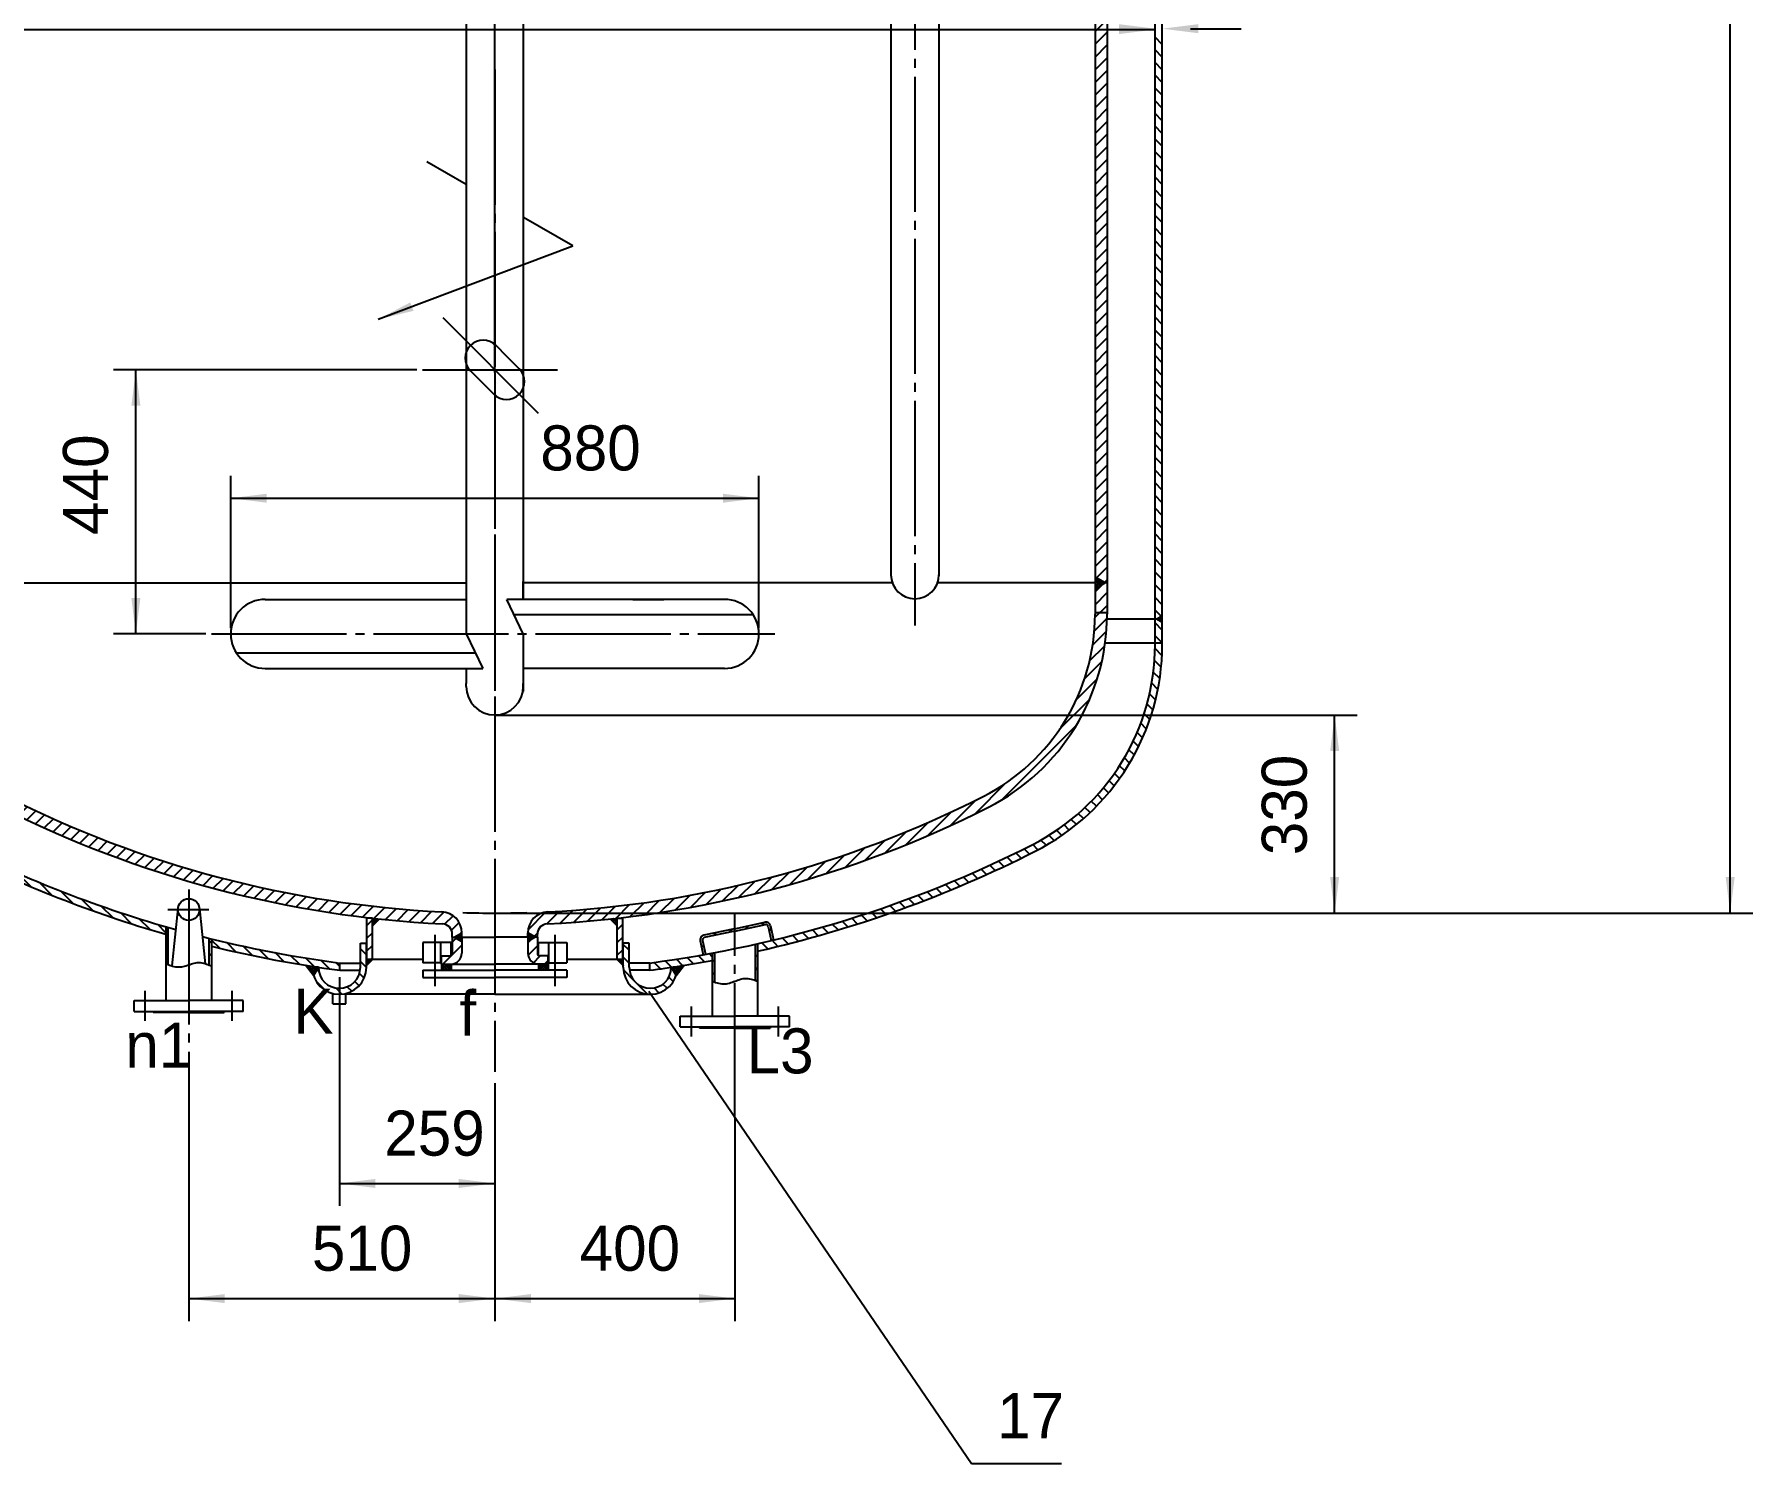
# Model space of a CAD drawing. Extents: x -33 to 587, y -220 to 621.
# Drawn here: x 89.9 to 280.8, y 125 to 283.7 of the extents above; entities that cross this region are included whole.
import ezdxf

# ---------------------------------------------------------------- set-up
doc = ezdxf.new("R2010")
doc.units = 0
doc.linetypes.add('DASHDOT', pattern=[18, 15, -1, 1, -1])
doc.linetypes.add('DASHED', pattern=[4, 3, -1])
doc.layers.get('0').update_dxf_attribs({"linetype": 'CONTINUOUS'})
for name, color, linetype in [('1', 7, 'CONTINUOUS'), ('2', 94, 'DASHDOT'), ('3', 2, 'DASHED')]:
    doc.layers.add(name, color=color, linetype=linetype)
doc.styles.get("Standard").update_dxf_attribs({"font": 'isocp.shx', "width": 0.707, "bigfont": 'hztxt.shx'})
doc.styles.add('STYLE1', font='cadt_en.shx', dxfattribs={"width": 0.799282, "bigfont": 'cadt_hz.shx'})
doc.styles.add('STYLE10', font='cadt_en.shx', dxfattribs={"width": 1.085751, "bigfont": 'cadt_hz.shx'})
doc.dimstyles.get("Standard").update_dxf_attribs({"dimtxt": 3.5, "dimasz": 4, "dimexe": 2, "dimexo": 0, "dimgap": 1, "dimtad": 1, "dimtoh": 1, "dimdec": 4, "dimzin": 0, "dimtxsty": 'STANDARD', "dimcen": 0, "dimazin": 3, "dimtfac": 1, "dimtdec": 4, "dimtmove": 0, "dimatfit": 3, "dimtolj": 1, "dimtzin": 0})

# ---------------------------------------------------------------- blocks, each defined once
blk = doc.blocks.new('*U59')
for p, q in [((136.57, 183.5), (136.62, 183.54)), ((136.9, 183.31), (136.65, 183.56)), ((136.75, 183.39), (137.29, 183.93)), ((136.83, 183.66), (137.39, 183.1)), ((136.93, 183.29), (137.39, 183.75)), ((137.01, 183.77), (137.39, 183.38)), ((137.11, 183.18), (137.39, 183.47)), ((137.19, 183.87), (137.39, 183.66)), ((137.39, 183.95), (137.37, 183.97)), ((137.29, 183.08), (137.39, 183.18, 1))]:
    blk.add_line(p, q)
blk = doc.blocks.new('*U60')
for p, q in [((135.13, 180.07), (135.56, 180.51)), ((135.13, 180.35), (135.28, 180.51)), ((135.13, 180.27), (135.56, 179.84)), ((135.13, 179.99), (135.28, 179.84)), ((135.18, 179.84), (135.85, 180.51)), ((135.18, 180.51), (135.84, 179.84)), ((135.46, 179.84), (136.13, 180.51)), ((135.46, 180.51), (136.13, 179.84)), ((135.74, 180.51), (136.19, 180.06)), ((135.75, 179.84), (136.19, 180.29)), ((136.03, 180.51), (136.19, 180.34)), ((136.03, 179.84), (136.19, 180, 1))]:
    blk.add_line(p, q)
blk = doc.blocks.new('*U61')
at = {"layer": '1'}
for p, q in [((144.73, 183.95), (144.75, 183.97)), ((144.93, 183.87), (144.73, 183.66)), ((145.11, 183.77), (144.73, 183.38)), ((145.19, 183.29), (144.73, 183.75)), ((145.29, 183.66), (144.73, 183.1)), ((145.01, 183.18), (144.73, 183.47)), ((145.37, 183.39), (144.83, 183.93)), ((145.22, 183.31), (145.47, 183.56, 1)), ((145.55, 183.5), (145.5, 183.54)), ((144.83, 183.08), (144.73, 183.18))]:
    blk.add_line(p, q, dxfattribs=at)
blk = doc.blocks.new('*U62')
at = {"layer": '1'}
for p, q in [((146.38, 180.51), (145.93, 180.06)), ((146.09, 180.51), (145.93, 180.34)), ((146.37, 179.84), (145.93, 180.29)), ((146.09, 179.84), (145.93, 180)), ((146.66, 180.51), (145.99, 179.84)), ((146.66, 179.84), (145.99, 180.51)), ((146.94, 179.84), (146.27, 180.51)), ((146.94, 180.51), (146.28, 179.84)), ((146.99, 180.07), (146.55, 180.51)), ((146.99, 180.27), (146.56, 179.84)), ((146.99, 180.35), (146.84, 180.51)), ((146.99, 179.99), (146.84, 179.84, 1))]:
    blk.add_line(p, q, dxfattribs=at)
blk = doc.blocks.new('*U63')
at = {"layer": '1'}
for p, q in [((120.03, 180.38), (121.02, 179.39)), ((120.09, 180.3), (120.15, 180.36)), ((120.22, 180.15), (120.39, 180.32)), ((120.34, 179.99), (120.64, 180.29)), ((120.36, 180.33), (121.12, 179.57)), ((120.47, 179.83), (120.88, 180.25)), ((120.59, 179.68), (121.13, 180.21)), ((120.7, 180.28), (121.22, 179.75)), ((120.72, 179.52), (121.37, 180.17)), ((120.84, 179.36), (121.21, 179.73, 1)), ((121.03, 180.22), (121.33, 179.93)), ((121.37, 180.17), (121.43, 180.11))]:
    blk.add_line(p, q, dxfattribs=at)
blk = doc.blocks.new('*U64')
at = {"layer": '1'}
for p, q in [((126.79, 180.5), (127.3, 181.01, 1)), ((126.79, 180.79), (127.02, 181.01)), ((126.79, 180.97), (127.11, 180.66)), ((126.79, 180.69), (126.97, 180.52)), ((126.79, 180.4), (126.82, 180.37)), ((127.04, 181.01), (127.25, 180.8)), ((127.32, 181.01), (127.39, 180.94))]:
    blk.add_line(p, q, dxfattribs=at)
blk = doc.blocks.new('*U65')
at = {"layer": '1'}
for p, q in [((127.46, 185.41), (127.63, 185.59)), ((127.46, 185.13), (127.89, 185.56)), ((127.46, 184.85), (128.14, 185.53, 1)), ((127.46, 185.39), (127.78, 185.07)), ((127.54, 185.6), (127.92, 185.21)), ((127.86, 185.56), (128.07, 185.35)), ((128.18, 185.53), (128.21, 185.5)), ((127.46, 185.11), (127.64, 184.93)), ((127.46, 184.83), (127.5, 184.79))]:
    blk.add_line(p, q, dxfattribs=at)
blk = doc.blocks.new('*U66')
at = {"layer": '1'}
for p, q in [((160.75, 180.17), (160.69, 180.11)), ((161.4, 179.52), (160.75, 180.17)), ((161.09, 180.22), (160.79, 179.93)), ((161.42, 180.28), (160.9, 179.75)), ((161.27, 179.36), (160.91, 179.73)), ((161.53, 179.68), (160.99, 180.21)), ((161.75, 180.33), (161, 179.57)), ((162.09, 180.38), (161.1, 179.39, 1)), ((161.65, 179.83), (161.24, 180.25)), ((161.78, 179.99), (161.48, 180.29)), ((161.9, 180.15), (161.73, 180.32)), ((162.03, 180.3), (161.97, 180.36))]:
    blk.add_line(p, q, dxfattribs=at)
blk = doc.blocks.new('*U67')
at = {"layer": '1'}
for p, q in [((154.8, 181.01), (154.73, 180.94)), ((155.33, 180.5), (154.82, 181.01)), ((155.08, 181.01), (154.87, 180.8)), ((155.33, 180.97), (155.01, 180.66)), ((155.33, 180.79), (155.1, 181.01)), ((155.33, 180.69), (155.15, 180.52)), ((155.33, 180.4), (155.3, 180.37, 1))]:
    blk.add_line(p, q, dxfattribs=at)
blk = doc.blocks.new('*U68')
at = {"layer": '1'}
for p, q in [((153.94, 185.53), (153.91, 185.5)), ((154.66, 184.85), (153.97, 185.53)), ((154.26, 185.56), (154.05, 185.35)), ((154.58, 185.6), (154.19, 185.21)), ((154.66, 185.13), (154.23, 185.56)), ((154.66, 185.39), (154.34, 185.07)), ((154.66, 185.41), (154.48, 185.59)), ((154.66, 185.11), (154.48, 184.93)), ((154.66, 184.83), (154.62, 184.79, 1))]:
    blk.add_line(p, q, dxfattribs=at)
blk = doc.blocks.new('*U69')
at = {"layer": '1'}
for p, q in [((214.6, 218.82), (214.71, 218.92)), ((214.71, 218.92), (215.09, 218.53)), ((214.78, 218.71), (215.19, 219.12)), ((214.89, 219.02), (215.19, 218.72)), ((214.96, 218.61), (215.19, 218.84)), ((215.07, 219.13), (215.19, 219)), ((215.14, 218.51), (215.19, 218.56, 1))]:
    blk.add_line(p, q, dxfattribs=at)
blk = doc.blocks.new('*U70')
at = {"layer": '1'}
for p, q in [((207.73, 223.25), (207.87, 223.4)), ((207.73, 223.36), (208.46, 222.62)), ((207.73, 222.97), (208.05, 223.29)), ((207.73, 222.69), (208.23, 223.19)), ((207.73, 222.4), (208.41, 223.08)), ((207.73, 223.07), (208.28, 222.52)), ((207.73, 222.79), (208.1, 222.41)), ((207.73, 222.51), (207.92, 222.31)), ((207.73, 222.23), (207.74, 222.21)), ((207.91, 222.3), (208.59, 222.98)), ((208.11, 223.26), (208.64, 222.73)), ((208.58, 222.69), (208.77, 222.88, 1)), ((208.78, 222.87), (208.82, 222.83))]:
    blk.add_line(p, q, dxfattribs=at)
blk = doc.blocks.new('*U84')
for p, q in [((104.53, 180.55), (104.64, 180.51, 1)), ((104.64, 180.51), (104.77, 180.46)), ((104.77, 180.46), (104.91, 180.4)), ((104.91, 180.4), (105.08, 180.35)), ((105.08, 180.35), (105.25, 180.29)), ((105.25, 180.29), (105.42, 180.25)), ((105.42, 180.25), (105.6, 180.21)), ((105.6, 180.21), (105.78, 180.19)), ((105.78, 180.19), (105.95, 180.19)), ((105.95, 180.19), (106.12, 180.19)), ((106.12, 180.19), (106.28, 180.21)), ((106.28, 180.21), (106.44, 180.24)), ((106.44, 180.24), (106.6, 180.28)), ((106.6, 180.28), (106.75, 180.33)), ((106.75, 180.33), (106.91, 180.38)), ((106.91, 180.38), (107.06, 180.43)), ((107.06, 180.43), (107.21, 180.48)), ((107.21, 180.48), (107.37, 180.53)), ((107.37, 180.53), (107.52, 180.58)), ((107.52, 180.58), (107.68, 180.62)), ((107.68, 180.62), (107.84, 180.65)), ((107.84, 180.65), (108, 180.67)), ((108, 180.67), (108.17, 180.67)), ((108.17, 180.67), (108.34, 180.67)), ((108.34, 180.67), (108.52, 180.65)), ((108.52, 180.65), (108.7, 180.61)), ((108.7, 180.61), (108.87, 180.57)), ((108.87, 180.57), (109.04, 180.51)), ((109.04, 180.51), (109.2, 180.46)), ((109.2, 180.46), (109.35, 180.4)), ((109.35, 180.4), (109.48, 180.35)), ((109.48, 180.35), (109.59, 180.31))]:
    blk.add_line(p, q)
blk = doc.blocks.new('*U85')
for p, q in [((165.19, 178.61), (165.3, 178.58, 1)), ((165.3, 178.58), (165.43, 178.53)), ((165.43, 178.53), (165.58, 178.48)), ((165.58, 178.48), (165.74, 178.44)), ((165.74, 178.44), (165.92, 178.39)), ((165.92, 178.39), (166.1, 178.36)), ((166.1, 178.36), (166.28, 178.33)), ((166.28, 178.33), (166.45, 178.31)), ((166.45, 178.31), (166.62, 178.32)), ((166.62, 178.32), (166.79, 178.33)), ((166.79, 178.33), (166.95, 178.36)), ((166.95, 178.36), (167.11, 178.4)), ((167.11, 178.4), (167.27, 178.45)), ((167.27, 178.45), (167.42, 178.5)), ((167.42, 178.5), (167.57, 178.56)), ((167.57, 178.56), (167.72, 178.61)), ((167.72, 178.61), (167.87, 178.67)), ((167.87, 178.67), (168.02, 178.73)), ((168.02, 178.73), (168.17, 178.78)), ((168.17, 178.78), (168.33, 178.83)), ((168.33, 178.83), (168.49, 178.87)), ((168.49, 178.87), (168.65, 178.9)), ((168.65, 178.9), (168.81, 178.91)), ((168.81, 178.91), (168.99, 178.91)), ((168.99, 178.91), (169.16, 178.9)), ((169.16, 178.9), (169.34, 178.87)), ((169.34, 178.87), (169.52, 178.84)), ((169.52, 178.84), (169.69, 178.79)), ((169.69, 178.79), (169.86, 178.75)), ((169.86, 178.75), (170.01, 178.7)), ((170.01, 178.7), (170.14, 178.65)), ((170.14, 178.65), (170.25, 178.61))]:
    blk.add_line(p, q)
blk = doc.blocks.new('*D86')
for p, q in [((123.79, 174.33), (123.79, 153.65)), ((141.06, 167.3), (141.06, 153.65)), ((123.79, 156.15), (141.06, 156.15))]:
    blk.add_line(p, q)
for points in [[(123.79, 156.15), (127.79, 156.65), (127.79, 155.65)], [(141.06, 156.15), (137.06, 155.65), (137.06, 156.65)]]:
    blk.add_solid(points)
at = {"style": 'STYLE1'}
blk.add_text('259', height=5, dxfattribs=at).set_placement((128.78, 159.24))
blk = doc.blocks.new('*D87')
for p, q in [((141.06, 167.3), (141.06, 140.87)), ((107.06, 166.02), (107.06, 140.87)), ((107.06, 143.37), (141.06, 143.37))]:
    blk.add_line(p, q)
for points in [[(107.06, 143.37), (111.06, 143.87), (111.06, 142.87)], [(141.06, 143.37), (137.06, 142.87), (137.06, 143.87)]]:
    blk.add_solid(points)
at = {"style": 'STYLE1'}
blk.add_text('510', height=5, dxfattribs=at).set_placement((120.74, 146.46))
blk = doc.blocks.new('*D88')
for p, q in [((141.06, 167.3), (141.06, 140.87)), ((167.72, 163.43), (167.72, 140.87)), ((141.06, 143.37), (167.72, 143.37))]:
    blk.add_line(p, q)
for points in [[(141.06, 143.37), (145.06, 143.87), (145.06, 142.87)], [(167.72, 143.37), (163.72, 142.87), (163.72, 143.87)]]:
    blk.add_solid(points)
at = {"style": 'STYLE1'}
blk.add_text('400', height=5, dxfattribs=at).set_placement((150.48, 146.46))
blk = doc.blocks.new('*D96')
for p, q in [((94.39, 382.16), (94.39, 374.31)), ((141.06, 246.22), (141.06, 379.31)), ((94.39, 376.81), (141.06, 376.81))]:
    blk.add_line(p, q)
for points in [[(94.39, 376.81), (98.39, 377.31), (98.39, 376.31)], [(141.06, 376.81), (137.06, 376.31), (137.06, 377.31)]]:
    blk.add_solid(points)
at = {"style": 'STYLE1'}
blk.add_text('700', height=5, dxfattribs=at).set_placement((112.85, 379.91))
blk = doc.blocks.new('*U103')
for p, q in [((73.06, 221.52), (73.98, 222.44)), ((73.06, 220.11), (74.39, 221.44)), ((73.07, 218.7), (74.39, 220.03)), ((73.14, 217.36), (74.4, 218.62)), ((73.28, 216.09), (74.49, 217.29)), ((73.48, 214.87), (74.64, 216.03)), ((73.73, 213.71), (74.85, 214.83)), ((74.03, 212.59), (75.11, 213.68)), ((74.37, 211.52), (75.43, 212.58)), ((74.76, 210.49), (75.79, 211.52)), ((75.18, 209.5), (76.19, 210.51)), ((75.63, 208.54), (76.63, 209.53)), ((76.13, 207.62), (77.11, 208.6)), ((76.65, 206.73), (77.62, 207.7)), ((77.21, 205.87), (78.17, 206.83)), ((77.79, 205.04), (78.75, 205.99)), ((78.41, 204.25), (79.36, 205.19)), ((79.06, 203.48), (80, 204.42)), ((79.74, 202.74), (80.68, 203.68)), ((80.44, 202.04), (81.39, 202.98)), ((81.18, 201.36), (82.12, 202.3)), ((81.95, 200.71), (82.89, 201.66)), ((82.74, 200.09), (83.69, 201.04)), ((83.57, 199.5), (84.53, 200.46)), ((84.43, 198.95), (85.4, 199.92)), ((85.32, 198.42), (86.3, 199.4)), ((86.24, 197.93), (87.23, 198.92)), ((87.18, 197.46), (88.18, 198.45)), ((88.13, 197), (89.13, 197.99)), ((89.09, 196.54), (90.09, 197.54)), ((90.05, 196.09), (91.05, 197.09)), ((91.02, 195.64), (92.03, 196.65)), ((92, 195.2), (93.01, 196.21)), ((92.98, 194.77), (93.99, 195.79)), ((93.97, 194.35), (94.99, 195.37)), ((94.97, 193.94), (95.99, 194.96)), ((95.98, 193.53), (97, 194.55)), ((96.99, 193.13), (98.02, 194.16)), ((98.01, 192.73), (99.05, 193.77)), ((99.04, 192.35), (100.08, 193.39)), ((100.08, 191.97), (101.12, 193.01)), ((101.12, 191.6), (102.17, 192.65)), ((102.18, 191.24), (103.23, 192.29)), ((103.24, 190.89), (104.29, 191.94)), ((104.31, 190.54), (105.37, 191.6)), ((105.38, 190.21), (106.45, 191.27)), ((106.47, 189.88), (107.54, 190.95)), ((107.56, 189.56), (108.64, 190.63)), ((108.67, 189.25), (109.75, 190.33)), ((109.78, 188.94), (110.87, 190.03)), ((110.9, 188.65), (111.99, 189.75)), ((112.03, 188.37), (113.13, 189.47)), ((113.17, 188.09), (114.28, 189.2)), ((114.32, 187.83), (115.43, 188.94)), ((115.48, 187.57), (116.6, 188.69)), ((116.64, 187.32), (117.77, 188.45)), ((117.82, 187.09), (118.96, 188.22)), ((119.01, 186.86), (120.15, 188.01)), ((120.21, 186.65), (121.36, 187.8)), ((121.42, 186.44), (122.58, 187.6)), ((122.64, 186.25), (123.81, 187.42)), ((123.87, 186.07), (125.05, 187.24)), ((125.11, 185.89), (126.3, 187.08)), ((126.37, 185.73), (127.57, 186.93)), ((127.63, 185.59), (128.84, 186.8)), ((128.91, 185.45), (130.13, 186.67)), ((130.2, 185.33), (131.43, 186.56)), ((131.51, 185.22), (132.75, 186.46)), ((132.83, 185.12), (134.08, 186.37)), ((134.16, 185.04), (135.41, 186.29)), ((135.48, 184.95), (136.42, 185.88)), ((136.24, 184.29), (137.09, 185.14)), ((137.29, 183.93), (137.39, 184.03, 1))]:
    blk.add_line(p, q)
blk = doc.blocks.new('*U114')
for p, q in [((207.73, 361.85), (208.61, 362.73)), ((207.73, 360.43), (209.06, 361.76)), ((207.73, 359.02), (209.06, 360.35)), ((207.73, 357.6), (209.06, 358.94)), ((207.73, 356.19), (209.06, 357.52)), ((207.73, 354.77), (209.06, 356.11)), ((207.73, 353.36), (209.06, 354.69)), ((207.73, 351.95), (209.06, 353.28)), ((207.73, 350.53), (209.06, 351.86)), ((207.73, 349.12), (209.06, 350.45)), ((207.73, 347.7), (209.06, 349.04)), ((207.73, 346.29), (209.06, 347.62)), ((207.73, 344.87), (209.06, 346.21)), ((207.73, 343.46), (209.06, 344.79)), ((207.73, 342.05), (209.06, 343.38)), ((207.73, 340.63), (209.06, 341.97)), ((207.73, 339.22), (209.06, 340.55)), ((207.73, 337.8), (209.06, 339.14)), ((207.73, 336.39), (209.06, 337.72)), ((207.73, 334.97), (209.06, 336.31)), ((207.73, 333.56), (209.06, 334.89)), ((207.73, 332.15), (209.06, 333.48)), ((207.73, 330.73), (209.06, 332.07)), ((207.73, 329.32), (209.06, 330.65)), ((207.73, 327.9), (209.06, 329.24)), ((207.73, 326.49), (209.06, 327.82)), ((207.73, 325.08), (209.06, 326.41)), ((207.73, 323.66), (209.06, 324.99)), ((207.73, 322.25), (209.06, 323.58)), ((207.73, 320.83), (209.06, 322.17)), ((207.73, 319.42), (209.06, 320.75)), ((207.73, 318), (209.06, 319.34)), ((207.73, 316.59), (209.06, 317.92)), ((207.73, 315.18), (209.06, 316.51)), ((207.73, 313.76), (209.06, 315.1)), ((207.73, 312.35), (209.06, 313.68)), ((207.73, 310.93), (209.06, 312.27)), ((207.73, 309.52), (209.06, 310.85)), ((207.73, 308.1), (209.06, 309.44)), ((207.73, 306.69), (209.06, 308.02)), ((207.73, 305.28), (209.06, 306.61)), ((207.73, 303.86), (209.06, 305.2)), ((207.73, 302.45), (209.06, 303.78)), ((207.73, 301.03), (209.06, 302.37)), ((207.73, 299.62), (209.06, 300.95)), ((207.73, 298.21), (209.06, 299.54)), ((207.73, 296.79), (209.06, 298.12)), ((207.73, 295.38), (209.06, 296.71)), ((207.73, 293.96), (209.06, 295.3)), ((207.73, 292.55), (209.06, 293.88)), ((207.73, 291.13), (209.06, 292.47)), ((207.73, 289.72), (209.06, 291.05)), ((207.73, 288.31), (209.06, 289.64)), ((207.73, 286.89), (209.06, 288.23)), ((207.73, 285.48), (209.06, 286.81)), ((207.73, 284.06), (209.06, 285.4)), ((207.73, 282.65), (209.06, 283.98)), ((207.73, 281.23), (209.06, 282.57)), ((207.73, 279.82), (209.06, 281.15)), ((207.73, 278.41), (209.06, 279.74)), ((207.73, 276.99), (209.06, 278.33)), ((207.73, 275.58), (209.06, 276.91)), ((207.73, 274.16), (209.06, 275.5)), ((207.73, 272.75), (209.06, 274.08)), ((207.73, 271.34), (209.06, 272.67)), ((207.73, 269.92), (209.06, 271.25)), ((207.73, 268.51), (209.06, 269.84)), ((207.73, 267.09), (209.06, 268.43)), ((207.73, 265.68), (209.06, 267.01)), ((207.73, 264.26), (209.06, 265.6)), ((207.73, 262.85), (209.06, 264.18)), ((207.73, 261.44), (209.06, 262.77)), ((207.73, 260.02), (209.06, 261.36)), ((207.73, 258.61), (209.06, 259.94)), ((207.73, 257.19), (209.06, 258.53)), ((207.73, 255.78), (209.06, 257.11)), ((207.73, 254.36), (209.06, 255.7)), ((207.73, 252.95), (209.06, 254.28)), ((207.73, 251.54), (209.06, 252.87)), ((207.73, 250.12), (209.06, 251.46)), ((207.73, 248.71), (209.06, 250.04)), ((207.73, 247.29), (209.06, 248.63)), ((207.73, 245.88), (209.06, 247.21)), ((207.73, 244.47), (209.06, 245.8)), ((207.73, 243.05), (209.06, 244.38)), ((207.73, 241.64), (209.06, 242.97)), ((207.73, 240.22), (209.06, 241.56)), ((207.73, 238.81), (209.06, 240.14)), ((207.73, 237.39), (209.06, 238.73)), ((207.73, 235.98), (209.06, 237.31)), ((207.73, 234.57), (209.06, 235.9)), ((207.73, 233.15), (209.06, 234.48)), ((207.73, 231.74), (209.06, 233.07)), ((207.73, 230.32), (209.06, 231.66)), ((207.73, 228.91), (209.06, 230.24)), ((207.73, 227.49), (209.06, 228.83)), ((207.73, 226.08), (209.06, 227.41)), ((207.73, 224.67), (209.06, 226)), ((207.87, 223.4), (209.06, 224.59)), ((208.77, 222.88), (209.06, 223.17, 1))]:
    blk.add_line(p, q)
blk = doc.blocks.new('*U116')
for p, q in [((207.73, 221.84), (208.58, 222.69)), ((207.73, 220.42), (209.06, 221.76)), ((207.72, 219.01), (209.06, 220.34)), ((207.65, 217.52), (209.06, 218.92)), ((207.12, 214.17), (208.8, 215.84)), ((207.46, 215.92), (208.98, 217.44)), ((206.57, 212.19), (208.48, 214.1)), ((205.64, 209.85), (207.96, 212.17)), ((203.79, 206.59), (207.13, 209.93)), ((197.37, 198.75), (205.66, 207.05, 1)), ((194.4, 197.19), (197.82, 200.62)), ((191.71, 195.92), (194.53, 198.74)), ((189.15, 194.78), (191.8, 197.43)), ((184.39, 192.84), (186.76, 195.21)), ((186.72, 193.76), (189.22, 196.26)), ((179.97, 191.25), (182.14, 193.42)), ((182.14, 192.01), (184.4, 194.27)), ((173.82, 189.35), (175.78, 191.3)), ((175.81, 189.93), (177.83, 191.95)), ((177.86, 190.56), (179.95, 192.65)), ((166.32, 187.5), (168.07, 189.25)), ((168.13, 187.9), (169.93, 189.7)), ((169.99, 188.34), (171.83, 190.18)), ((171.88, 188.82), (173.78, 190.72)), ((154.51, 185.59), (156.03, 187.11)), ((156.11, 185.78), (157.66, 187.33)), ((157.74, 185.99), (159.31, 187.57)), ((159.4, 186.24), (161, 187.84)), ((161.08, 186.5), (162.72, 188.14)), ((162.79, 186.8), (164.47, 188.48)), ((164.54, 187.14), (166.25, 188.85)), ((144.75, 184.32), (146.73, 186.3)), ((146.82, 184.98), (148.23, 186.39)), ((148.32, 185.06), (149.75, 186.49)), ((149.83, 185.16), (151.28, 186.61)), ((151.37, 185.28), (152.84, 186.75)), ((152.93, 185.42), (154.42, 186.92)), ((145.43, 183.58), (145.8, 183.95))]:
    blk.add_line(p, q)
blk = doc.blocks.new('*U117')
for p, q in [((136.33, 182.96), (136.75, 183.39)), ((144.73, 182.88), (145.06, 183.22)), ((135.28, 180.51), (137.39, 182.62)), ((144.75, 181.49), (145.79, 182.53)), ((145.34, 180.66), (146.11, 181.44)), ((146.59, 180.51), (146.99, 180.9, 1))]:
    blk.add_line(p, q)
blk = doc.blocks.new('*U118')
for p, q in [((126.86, 184.81), (127.46, 185.41)), ((126.86, 183.4), (127.46, 184)), ((154.66, 184.33), (155.26, 184.93)), ((154.66, 182.91), (155.26, 183.51)), ((126.86, 181.98), (127.46, 182.58)), ((154.66, 181.5), (155.26, 182.1, 1)), ((127.3, 181.01), (127.46, 181.17))]:
    blk.add_line(p, q)
blk = doc.blocks.new('*U124')
for p, q in [((69.41, 204.98), (71.38, 203.01)), ((71.26, 201.72), (78.37, 194.6, 1)), ((79.66, 194.73), (81.65, 192.73)), ((82.69, 193.11), (84.41, 191.4)), ((85.4, 191.81), (87.02, 190.2)), ((87.98, 190.65), (89.51, 189.12)), ((90.45, 189.59), (91.91, 188.14)), ((92.82, 188.63), (94.22, 187.24)), ((95.11, 187.76), (96.45, 186.42)), ((97.33, 186.96), (98.62, 185.67)), ((99.47, 186.23), (100.72, 184.98)), ((102.77, 184.35), (101.56, 185.55)), ((103.6, 184.93), (104.53, 184))]:
    blk.add_line(p, q)
blk = doc.blocks.new('*U125')
for p, q in [((110.5, 182.27), (109.59, 183.18, 1)), ((112.34, 181.85), (111.28, 182.91)), ((114.14, 181.46), (113.1, 182.5)), ((115.91, 181.11), (114.89, 182.13)), ((117.64, 180.79), (116.65, 181.78)), ((119.35, 180.49), (118.37, 181.47)), ((121.03, 180.22), (120.07, 181.18)), ((122.69, 179.98), (121.75, 180.93)), ((123.86, 180.23), (123.39, 180.69))]:
    blk.add_line(p, q)
blk = doc.blocks.new('*U126')
for p, q in [((215.19, 217.59), (214.39, 218.39)), ((215.19, 216.17), (214.39, 216.97)), ((215.07, 213.47), (214.33, 214.21)), ((215.16, 214.79), (214.39, 215.56)), ((214.91, 212.21), (214.2, 212.92)), ((214.45, 209.85), (213.78, 210.51)), ((214.7, 211.01), (214.02, 211.69)), ((213.8, 207.66), (213.17, 208.29)), ((214.14, 208.74), (213.5, 209.38)), ((213.01, 205.63), (212.4, 206.24)), ((213.42, 206.63), (212.8, 207.25)), ((212.08, 203.73), (211.49, 204.32)), ((212.56, 204.66), (211.96, 205.26)), ((211.02, 201.96), (210.44, 202.54)), ((211.57, 202.83), (210.98, 203.41)), ((209.85, 200.3), (209.28, 200.87)), ((210.45, 201.12), (209.88, 201.69)), ((207.88, 198.03), (207.31, 198.6)), ((208.56, 198.76), (208, 199.33)), ((209.22, 199.52), (208.65, 200.09)), ((205.66, 196.01), (205.09, 196.58)), ((206.43, 196.66), (205.86, 197.22)), ((207.17, 197.33), (206.6, 197.9)), ((203.19, 194.24), (202.61, 194.82)), ((204.04, 194.8), (203.46, 195.37)), ((204.86, 195.39), (204.29, 195.96)), ((199.51, 192.26), (198.91, 192.86)), ((200.45, 192.73), (199.86, 193.32)), ((201.39, 193.2), (200.8, 193.8)), ((202.3, 193.71), (201.72, 194.29)), ((195.66, 190.45), (195.06, 191.05)), ((196.63, 190.89), (196.03, 191.5)), ((197.6, 191.34), (197, 191.94)), ((198.56, 191.8), (197.96, 192.4)), ((190.71, 188.33), (190.09, 188.95)), ((191.71, 188.74), (191.1, 189.36)), ((192.71, 189.16), (192.1, 189.77)), ((193.7, 189.58), (193.09, 190.19)), ((194.68, 190.01), (194.08, 190.62)), ((186.62, 186.76), (185.99, 187.39)), ((187.65, 187.15), (187.03, 187.77)), ((188.68, 187.54), (188.06, 188.16)), ((189.69, 187.93), (189.08, 188.55)), ((180.27, 184.63), (179.63, 185.27)), ((181.35, 184.96), (180.71, 185.6)), ((182.42, 185.31), (181.78, 185.94)), ((183.48, 185.66), (182.85, 186.29)), ((184.53, 186.02), (183.9, 186.65)), ((185.58, 186.39), (184.95, 187.02)), ((173.65, 182.77), (172.99, 183.43)), ((174.77, 183.06), (174.11, 183.71)), ((175.89, 183.35), (175.23, 184.01)), ((176.99, 183.66), (176.35, 184.31)), ((178.09, 183.97), (177.45, 184.62)), ((179.19, 184.3), (178.54, 184.94)), ((164.34, 180.76), (163.65, 181.45)), ((165.19, 181.33), (164.85, 181.67)), ((171.37, 182.21), (170.71, 182.88)), ((172.51, 182.48), (171.85, 183.15)), ((159.46, 179.99), (158.75, 180.7, 1)), ((160.69, 180.16), (159.99, 180.87)), ((161.92, 180.35), (161.22, 181.05)), ((163.13, 180.55), (162.44, 181.25))]:
    blk.add_line(p, q)
blk = doc.blocks.new('*U127')
for p, q in [((126.13, 182.2), (126.79, 181.54)), ((121.33, 179.93), (121.49, 179.76)), ((126.02, 179.48), (126.54, 178.96)), ((126.13, 180.79), (126.79, 180.12)), ((121.21, 178.63), (122.26, 177.58, 1)), ((123.4, 177.86), (124.08, 177.17)), ((124.67, 178), (125.17, 177.5)), ((125.51, 178.58), (125.98, 178.11))]:
    blk.add_line(p, q)
blk = doc.blocks.new('*U128')
for p, q in [((155.99, 182.04), (155.33, 182.7)), ((155.99, 180.62), (155.33, 181.29)), ((156.53, 178.67), (155.34, 179.86)), ((158.02, 177.18), (156.84, 178.36, 1)), ((159.29, 177.32), (158.75, 177.86)), ((160.21, 177.82), (159.73, 178.3)), ((160.87, 178.57), (160.38, 179.06))]:
    blk.add_line(p, q)
blk = doc.blocks.new('*U129')
for p, q in [((215.19, 282.64), (214.39, 283.44)), ((215.19, 281.23), (214.39, 282.03)), ((215.19, 279.81), (214.39, 280.61)), ((215.19, 278.4), (214.39, 279.2)), ((215.19, 276.98), (214.39, 277.78)), ((215.19, 275.57), (214.39, 276.37)), ((215.19, 274.16), (214.39, 274.96)), ((215.19, 272.74), (214.39, 273.54)), ((215.19, 271.33), (214.39, 272.13)), ((215.19, 269.91), (214.39, 270.71)), ((215.19, 268.5), (214.39, 269.3)), ((215.19, 267.08), (214.39, 267.88)), ((215.19, 265.67), (214.39, 266.47)), ((215.19, 264.26), (214.39, 265.06)), ((215.19, 262.84), (214.39, 263.64)), ((215.19, 261.43), (214.39, 262.23)), ((215.19, 260.01), (214.39, 260.81)), ((215.19, 258.6), (214.39, 259.4)), ((215.19, 257.19), (214.39, 257.99)), ((215.19, 255.77), (214.39, 256.57)), ((215.19, 254.36), (214.39, 255.16)), ((215.19, 252.94), (214.39, 253.74)), ((215.19, 251.53), (214.39, 252.33)), ((215.19, 250.11), (214.39, 250.91)), ((215.19, 248.7), (214.39, 249.5)), ((215.19, 247.29), (214.39, 248.09)), ((215.19, 245.87), (214.39, 246.67)), ((215.19, 244.46), (214.39, 245.26)), ((215.19, 243.04), (214.39, 243.84)), ((215.19, 241.63), (214.39, 242.43)), ((215.19, 240.21), (214.39, 241.01)), ((215.19, 238.8), (214.39, 239.6)), ((215.19, 237.39), (214.39, 238.19)), ((215.19, 235.97), (214.39, 236.77)), ((215.19, 234.56), (214.39, 235.36)), ((215.19, 233.14), (214.39, 233.94)), ((215.19, 231.73), (214.39, 232.53)), ((215.19, 230.32), (214.39, 231.12)), ((215.19, 228.9), (214.39, 229.7)), ((215.19, 227.49), (214.39, 228.29)), ((215.19, 226.07), (214.39, 226.87)), ((215.19, 224.66), (214.39, 225.46)), ((215.19, 223.24), (214.39, 224.04)), ((215.19, 221.83), (214.39, 222.63)), ((215.19, 220.42), (214.39, 221.22)), ((215.07, 219.13), (214.39, 219.8, 1))]:
    blk.add_line(p, q)
blk = doc.blocks.new('*D135')
for p, q in [((67.73, 292.02), (67.73, 281.78)), ((214.39, 216), (214.39, 286.78)), ((67.73, 284.28), (214.39, 284.28))]:
    blk.add_line(p, q)
for points in [[(67.73, 284.28), (71.73, 284.78), (71.73, 283.78)], [(214.39, 284.28), (210.39, 283.78), (210.39, 284.78)]]:
    blk.add_solid(points)
at = {"insert": (145.71, 285.71), "char_height": 5, "attachment_point": 7, "style": 'STYLE10'}
blk.add_mtext('%%c2200', dxfattribs=at)
blk = doc.blocks.new('*D137')
for p, q in [((214.39, 216), (214.39, 286.88)), ((215.19, 216), (215.19, 286.88)), ((218.32, 284.38), (223.96, 284.38, 1))]:
    blk.add_line(p, q)
for points in [[(214.39, 284.38), (210.39, 283.88), (210.39, 284.88)], [(215.19, 284.38), (219.19, 284.88), (219.19, 283.88)]]:
    blk.add_solid(points)
at = {"style": 'STYLE1'}
blk.add_text('12', height=5, dxfattribs=at).set_placement((218.32, 287.48))
blk = doc.blocks.new('*U138')
for p, q in [((137.89, 267.07), (133.51, 269.59)), ((149.71, 260.28), (144.23, 263.43)), ((128.11, 252.11), (149.71, 260.28))]:
    blk.add_line(p, q)
blk.add_solid([(128.11, 252.11), (131.67, 253.99), (132.02, 253.05)])
blk = doc.blocks.new('*D147')
for p, q in [((141.06, 208.17), (236.84, 208.17)), ((234.34, 186.17), (234.34, 208.17)), ((141.06, 186.17), (236.84, 186.17))]:
    blk.add_line(p, q)
for points in [[(234.34, 208.17), (234.84, 204.17), (233.84, 204.17)], [(234.34, 186.17), (233.84, 190.17), (234.84, 190.17)]]:
    blk.add_solid(points)
at = {"style": 'STYLE1'}
blk.add_text('330', height=5, rotation=90, dxfattribs=at).set_placement((231.24, 192.6))
blk = doc.blocks.new('*U151')
for p, q in [((104.53, 183.69), (104.79, 183.96)), ((104.53, 182.28), (104.79, 182.54)), ((109.33, 182.83), (109.59, 183.1)), ((109.33, 181.42), (109.59, 181.69, 1)), ((104.53, 180.86), (104.79, 181.13))]:
    blk.add_line(p, q)
blk = doc.blocks.new('*U152')
for p, q in [((169.99, 182.68), (170.03, 182.72)), ((169.99, 181.27), (170.25, 181.54)), ((165.19, 180.71), (165.45, 180.98)), ((165.19, 179.3), (165.45, 179.57)), ((169.99, 179.85), (170.25, 180.12)), ((170.18, 178.64), (170.25, 178.71, 1))]:
    blk.add_line(p, q)
blk = doc.blocks.new('*U153')
for p, q in [((170.69, 184.8), (171.04, 185.15)), ((165.3, 183.66), (165.65, 184)), ((167.1, 184.04), (167.44, 184.38)), ((168.89, 184.42), (169.24, 184.77)), ((171.53, 184.22), (171.75, 184.45)), ((171.87, 183.15), (172, 183.28, 1)), ((164.01, 182.37), (164.24, 182.59))]:
    blk.add_line(p, q)
blk = doc.blocks.new('*D236')
for p, q in [((278.27, 186.17), (278.27, 406.84)), ((163.3, 186.17), (280.77, 186.17))]:
    blk.add_line(p, q)
blk.add_solid([(278.27, 186.17), (277.77, 190.17), (278.77, 190.17)])
blk = doc.blocks.new('*D243')
for p, q in [((107.42, 406.84), (16.82, 406.84)), ((19.32, 233.5), (19.32, 406.84)), ((16.82, 233.5), (49.23, 233.5, 1))]:
    blk.add_line(p, q)
for points in [[(19.32, 406.84), (19.82, 402.84), (18.82, 402.84)], [(19.32, 233.5), (18.82, 237.5), (19.82, 237.5)]]:
    blk.add_solid(points)
at = {"style": 'STYLE1'}
blk.add_text('2600', height=5, rotation=90, dxfattribs=at).set_placement((16.23, 314.63))
blk = doc.blocks.new('*D245')
for p, q in [((111.73, 217.8), (111.73, 234.74)), ((170.39, 217.8), (170.39, 234.74)), ((111.73, 232.24), (170.39, 232.24))]:
    blk.add_line(p, q)
for points in [[(111.73, 232.24), (115.73, 232.74), (115.73, 231.74)], [(170.39, 232.24), (166.39, 231.74), (166.39, 232.74)]]:
    blk.add_solid(points)
at = {"style": 'STYLE1'}
blk.add_text('880', height=5, dxfattribs=at).set_placement((146.11, 235.33))
blk = doc.blocks.new('*D246')
for p, q in [((132.41, 246.51), (98.69, 246.51)), ((101.19, 217.17), (101.19, 246.51)), ((108.97, 217.17), (98.69, 217.17))]:
    blk.add_line(p, q)
for points in [[(101.19, 246.51), (101.69, 242.51), (100.69, 242.51)], [(101.19, 217.17), (100.69, 221.17), (101.69, 221.17)]]:
    blk.add_solid(points)
at = {"style": 'STYLE1'}
blk.add_text('440', height=5, rotation=90, dxfattribs=at).set_placement((98.09, 228.17))

msp = doc.modelspace()

# ---------------------------------------------------------------- linework, layer by layer
msp.add_line((158.15989, 177.49341), (194.01111, 125.04191))
at = {"layer": '1'}
for p, q in [((137.89344, 420.9677), (137.89344, 241.9634, 1)), ((144.22544, 420.9677), (144.22544, 242.9717)), ((185.05944, 400.27747), (185.05944, 223.60137)), ((190.39144, 400.27747), (190.39144, 223.61553)), ((207.72604, 366.32452), (207.72604, 219.35088)), ((209.05944, 366.32095), (209.05944, 219.35444)), ((214.39244, 216.00291), (214.39244, 356.92428, 6.28319)), ((215.19244, 216.00291), (215.19244, 357.26864)), ((137.89278, 277.79224), (137.89278, 245.91716)), ((144.22611, 277.79224), (144.22611, 248.50989)), ((141.05944, 249.33346), (142.47366, 247.91925, 6.28319)), ((138.23102, 246.50503), (139.64523, 245.09082, 6.28319)), ((143.88787, 246.50503), (142.47366, 247.91925)), ((144.22611, 247.0929), (144.22611, 235.83837)), ((137.89278, 244.50018), (137.89278, 235.83837)), ((141.05944, 243.67661), (139.64523, 245.09082)), ((144.22611, 239.11456), (144.22611, 221.00503)), ((137.89278, 237.41699), (137.89278, 221.00503)), ((137.89278, 225.1717), (137.89278, 221.00503)), ((208.83557, 222.8377), (207.72604, 223.47828)), ((73.05944, 222.8377), (137.89278, 222.8377)), ((137.89278, 223.00503), (137.89278, 217.1717)), ((144.22611, 221.00503), (144.22611, 223.00503)), ((185.21522, 222.8377), (144.22611, 222.8377)), ((209.05944, 222.8377), (190.22767, 222.8377, 6.28319)), ((208.83557, 222.8377), (207.72604, 222.19711)), ((115.55944, 221.00503), (132.54121, 221.00503, 6.28319)), ((131.05944, 221.00503), (133.71641, 221.00503)), ((133.01366, 221.00503), (137.89278, 221.00503)), ((144.22611, 217.1717), (142.39442, 221.00503)), ((151.05944, 221.00503), (142.39442, 221.00503)), ((166.55944, 221.00503), (149.26443, 221.00503)), ((156.39278, 221.00503), (159.83233, 221.00503)), ((143.19722, 219.32495), (169.73087, 219.32495, 6.28319)), ((209.0539, 218.8387), (215.19244, 218.8387)), ((214.56697, 218.8387), (215.19244, 219.19982)), ((214.56697, 218.8387), (215.19244, 218.47758)), ((137.89278, 217.1717), (139.72447, 213.33837)), ((144.22611, 217.1717), (144.22611, 210.78082)), ((138.92167, 215.01845), (112.38801, 215.01845)), ((115.55944, 213.33837), (132.59745, 213.33837)), ((131.05944, 213.33837), (133.49145, 213.33837)), ((133.01366, 213.33837), (139.72447, 213.33837)), ((137.89278, 213.33837), (137.89278, 211.68081, 6.28319)), ((151.05944, 213.33837), (144.22611, 213.33837)), ((158.59504, 213.33837), (149.50064, 213.33837)), ((166.55944, 213.33837), (157.68032, 213.33837)), ((137.89278, 211.33837), (137.89278, 211.6717)), ((144.22611, 211.33837), (144.22611, 211.6717)), ((105.86607, 186.69492), (105.19241, 180.31082)), ((108.25282, 186.69492), (108.90047, 180.55729)), ((126.85944, 181.00952), (126.85944, 185.60633)), ((127.45944, 185.60633), (126.85944, 185.60633)), ((127.45944, 181.00952), (127.45944, 185.60633)), ((127.45944, 184.74712), (128.23382, 185.52149)), ((154.65944, 184.74712), (153.88507, 185.52149)), ((154.65944, 185.60633), (155.25944, 185.60633, 6.28319)), ((154.65944, 181.00952), (154.65944, 185.60633)), ((155.25944, 181.00952), (155.25944, 185.60633)), ((167.66401, 184.43067), (171.05525, 185.1515)), ((104.52644, 184.66194), (104.52644, 176.46487)), ((104.79344, 180.44638), (104.79344, 184.58534)), ((109.32544, 180.41383), (109.32544, 183.37704)), ((109.59244, 183.31121), (109.59244, 176.46487)), ((136.32614, 183.5057), (136.32614, 183.84929)), ((136.32614, 183.5057), (141.05944, 183.5057)), ((136.32614, 183.5057), (136.32614, 181.7047)), ((136.55566, 183.5057), (137.39344, 183.98939)), ((136.55566, 183.5057), (137.39344, 183.02201, 6.28319)), ((137.39344, 183.5057), (137.39344, 183.98588)), ((137.39344, 183.5057), (137.39344, 181.7057)), ((145.79275, 183.5057), (141.05944, 183.5057)), ((144.72544, 183.5057), (144.72544, 183.98588, 6.28319)), ((145.56322, 183.5057), (144.72544, 183.02201)), ((144.72544, 183.5057), (144.72544, 181.7057)), ((145.56322, 183.5057), (144.72545, 183.98939)), ((145.79275, 183.5057), (145.79275, 183.84929)), ((145.79275, 183.5057), (145.79275, 181.7047)), ((167.66401, 184.43067), (164.27278, 183.70984)), ((167.71944, 184.1699), (164.32723, 183.44886)), ((167.71944, 184.1699), (171.11166, 184.89094, 6.28319)), ((171.42715, 184.68605), (171.75891, 183.12524, 6.28319)), ((171.68742, 184.74097), (172.01764, 183.18738)), ((126.12744, 180.16005), (126.12744, 182.82605, 6.28319)), ((126.12744, 182.82605), (126.79344, 182.82605)), ((126.79344, 180.16005), (126.79344, 182.82605)), ((133.05944, 182.9047), (133.05944, 180.6387, 6.28319)), ((136.32614, 182.9047), (133.05944, 182.9047)), ((135.05944, 180.6387), (135.05944, 182.9047)), ((135.12644, 181.4387), (136.06014, 181.4387, 6.28319)), ((135.12644, 180.5057), (135.12644, 181.4387)), ((136.19344, 181.47451), (136.19344, 182.9047)), ((145.79275, 182.9047), (149.05944, 182.9047)), ((145.92544, 181.47451), (145.92544, 182.9047)), ((146.99244, 181.4387), (146.05875, 181.4387, 6.28319)), ((146.99244, 180.5057), (146.99244, 181.4387)), ((147.05944, 180.6387), (147.05944, 182.9047)), ((149.05944, 182.9047), (149.05944, 180.6387)), ((155.99144, 182.82605), (155.32544, 182.82605)), ((155.32544, 180.16005), (155.32544, 182.82605)), ((155.99144, 180.16005), (155.99144, 182.82605, 6.28319)), ((163.86224, 183.07767), (164.18746, 181.54765)), ((164.12234, 183.13337), (164.44943, 181.59454)), ((165.18644, 181.7294), (165.18644, 174.74226)), ((165.45344, 181.77932), (165.45344, 178.52323, 6.28319)), ((169.98544, 182.71406), (169.98544, 178.70663)), ((170.25244, 182.77432), (170.25244, 174.74226)), ((120.93453, 179.25087), (120.02744, 180.38173, 6.28319)), ((121.45944, 180.16005), (120.79344, 180.16005)), ((121.45944, 180.16005), (120.93453, 179.25087)), ((123.85944, 179.82427), (123.85944, 180.6311)), ((123.85944, 180.6311), (126.12744, 180.6311)), ((123.85944, 179.82427), (126.10316, 179.82427)), ((127.45944, 181.00952), (126.79344, 180.34352)), ((133.05944, 181.00952), (126.85944, 181.00952)), ((135.12644, 180.6387), (133.05944, 180.6387)), ((133.05944, 179.8397), (141.05944, 179.8397)), ((133.05944, 179.8397), (133.05944, 179.0397)), ((135.12644, 180.5057), (135.12644, 179.8397)), ((135.12644, 180.5057), (141.05944, 180.5057)), ((136.19344, 180.5057), (136.19344, 179.8397)), ((146.99244, 180.5057), (141.05944, 180.5057)), ((149.05944, 179.8397), (141.05944, 179.8397)), ((145.92544, 180.5057), (145.92544, 179.8397)), ((146.99244, 180.6387), (149.05944, 180.6387)), ((146.99244, 180.5057), (146.99244, 179.8397)), ((155.25944, 181.00952), (149.05944, 181.00952)), ((149.05944, 179.8397), (149.05944, 179.0397)), ((154.65944, 181.00952), (155.32544, 180.34352)), ((158.25944, 180.6311), (155.99144, 180.6311)), ((158.25944, 179.82427), (156.01572, 179.82427)), ((158.25944, 179.82427), (158.25944, 180.6311)), ((160.65944, 180.16005), (161.32544, 180.16005)), ((160.65944, 180.16005), (161.18436, 179.25087)), ((161.18436, 179.25087), (162.09144, 180.38173, 6.28319)), ((133.05944, 179.0397), (141.05944, 179.0397)), ((149.05944, 179.0397), (141.05944, 179.0397)), ((100.99344, 176.46487), (107.05944, 176.46487)), ((100.99344, 175.26487), (100.99344, 176.46487)), ((113.12544, 176.46487), (107.05944, 176.46487)), ((113.12544, 175.26487), (113.12544, 176.46487)), ((123.05956, 176.09777), (123.05956, 177.2512)), ((123.05956, 176.09777), (124.52733, 176.09777)), ((124.52733, 176.09777), (124.52733, 177.2512)), ((141.05944, 177.16005), (124.52733, 177.16005)), ((141.05944, 177.16005), (158.32544, 177.16005)), ((100.99344, 175.26487), (107.05944, 175.26487)), ((103.12644, 175.26487), (103.12644, 175.13187)), ((107.05944, 175.13187), (103.12644, 175.13187)), ((113.12544, 175.26487), (107.05944, 175.26487)), ((107.05944, 175.13187), (110.99244, 175.13187)), ((110.99244, 175.26487), (110.99244, 175.13187)), ((161.65344, 174.74226), (167.71944, 174.74226)), ((161.65344, 173.54226), (161.65344, 174.74226)), ((173.78544, 174.74226), (167.71944, 174.74226)), ((173.78544, 173.54226), (173.78544, 174.74226)), ((161.65344, 173.54226), (167.71944, 173.54226)), ((163.78644, 173.54226), (163.78644, 173.40926)), ((167.71944, 173.40926), (163.78644, 173.40926)), ((173.78544, 173.54226), (167.71944, 173.54226)), ((167.71944, 173.40926), (171.65244, 173.40926)), ((171.65244, 173.54226), (171.65244, 173.40926)), ((194.01111, 125.04191), (204.01111, 125.04191, 1))]:
    msp.add_line(p, q, dxfattribs=at)
msp.add_circle((107.05944, 186.56899), 1.2, dxfattribs=at)
for centre, radius, start, end in [((139.76308, 247.80139), 2, 45, 225), ((142.35581, 245.20867), 2, 225, 405), ((187.72544, 223.74747), 2.67, 180, 270), ((187.71744, 223.74747), 2.67, 270, 360), ((115.55944, 217.1717), 3.83333, 90, 270), ((166.55944, 217.1717), 3.83333, 270, 450), ((187.72544, 221.91047), 0.833, 269.8027974, 270), ((187.72544, 221.91047), 0.833, 270, 270.6962372), ((185.06004, 219.35088), 22.666, 296.8757911, 360), ((185.06044, 219.35444), 23.999, 296.8769501, 360), ((189.45944, 216.00291), 24.933, 296.8755037, 360), ((189.45944, 216.00291), 25.733, 296.8755037, 360), ((141.05944, 211.33837), 3.16667, 180, 360), ((141.05944, 306.1717), 120, 243.1242089, 267.1891862), ((141.05944, 306.1717), 120, 272.8108138, 296.8757911), ((141.05944, 306.1717), 121.33, 243.1230499, 267.2543283), ((141.05944, 306.1717), 121.33, 272.7456717, 296.8769501), ((141.05944, 311.5057), 132.8, 243.1244963, 254.0321521), ((141.05944, 311.5057), 132, 243.1244963, 254.42562), ((141.05944, 311.5057), 132, 277.4871036, 296.8755037), ((141.05944, 311.5057), 132.8, 282.6988608, 296.8755037), ((135.06044, 183.98588), 2.333, 0, 87.1891862), ((141.05944, 306.1717), 120, 268.2970495, 270), ((141.05944, 306.1717), 120, 270, 271.7029505), ((147.05844, 183.98588), 2.333, 92.8108138, 180), ((171.16607, 184.63015), 0.533, 12, 102), ((141.05944, 311.5057), 132, 255.7572011, 262.5128964), ((135.19314, 183.84929), 1.133, 0, 87.2543283), ((146.92575, 183.84929), 1.133, 92.7456717, 180), ((164.38359, 183.18849), 0.533, 102, 192), ((164.38253, 183.18867), 0.266, 102, 192), ((171.16696, 184.63075), 0.266, 12, 102), ((141.05944, 311.5057), 132.8, 256.2933857, 262.5582555), ((136.06014, 181.7047), 0.266, 270, 360), ((136.19344, 181.7057), 1.2, 270, 360), ((145.92544, 181.7057), 1.2, 180, 270), ((146.05875, 181.7047), 0.266, 180, 270), ((123.79344, 180.16005), 3, 180, 360), ((123.79344, 180.16005), 2.334, 180, 360), ((158.32544, 180.16005), 3, 180, 360), ((158.32544, 180.16005), 2.334, 180, 360), ((141.05944, 311.5057), 132.8, 277.4417445, 280.4675847)]:
    msp.add_arc(centre, radius, start, end, dxfattribs=at)
at = {"layer": '2'}
for p, q in [((141.05944, 246.215), (141.05944, 528.20028)), ((187.72544, 405.03884), (187.72544, 218.10531, 6.28319)), ((141.05944, 279.83837), (141.05944, 205.76371)), ((135.26671, 252.29776), (146.52351, 241.04097)), ((133.03233, 246.50503), (148.64476, 246.50503)), ((133.03233, 246.50503), (148.64476, 246.50503)), ((141.05944, 246.215), (141.05944, 168.56547)), ((209.05944, 219.5047), (207.72604, 219.5047, 1)), ((109.59066, 217.1717), (172.14382, 217.1717)), ((109.59066, 217.1717), (172.14382, 217.1717, 1)), ((208.84746, 216.1717), (215.19244, 216.1717)), ((107.05944, 188.78632), (107.05944, 166.02307)), ((104.72744, 186.56899), (109.30575, 186.56899)), ((167.71944, 163.4317), (167.71944, 186.1717)), ((134.39944, 183.75793), (134.39944, 178.06362)), ((147.71944, 183.75793), (147.71944, 178.06362)), ((102.22644, 174.20809), (102.22644, 177.52562)), ((111.89244, 174.20809), (111.89244, 177.52562)), ((123.79344, 179.06536), (123.79344, 174.33452)), ((162.88644, 172.48548), (162.88644, 175.80301)), ((172.55244, 172.48548), (172.55244, 175.80301))]:
    msp.add_line(p, q, dxfattribs=at)
at = {"layer": '3'}
msp.add_line((141.05844, 208.1717), (141.06044, 208.1717), dxfattribs=at)

# ---------------------------------------------------------------- block references
for name in ['*D243', '*D236', '*U114', '*U129', '*U138', '*D246', '*D245', '*U70', '*U103', '*U116', '*U126', '*U69', '*D147', '*U124', '*U118', '*U65', '*U68', '*U153', '*U151', '*U117', '*U59', '*U61', '*U125', '*U127', '*U128', '*U152', '*U84', '*U63', '*U64', '*U60', '*U62', '*U67', '*U66', '*U85']:
    msp.add_blockref(name, (0, 0))

# ---------------------------------------------------------------- texts
at = {"style": 'STYLE1'}
for s, p in [('K', (118.68909, 172.77802)), ('f', (137.13109, 172.54562)), ('n1', (100.02044, 169.00562)), ('L3', (169.02644, 168.37499)), ('17', (196.8441, 127.86747))]:
    msp.add_text(s, height=5, dxfattribs=at).set_placement(p)

# ---------------------------------------------------------------- dimensions: what is measured, and where the dimension line sits
for base, p1, p2, text, picture, middle in [((141.05944, 376.81416), (94.39344, 382.16423), (141.05944, 246.215), '700', '*D96', (116.37223, 376.81416)), ((214.39244, 284.28351), (67.72644, 292.02108), (214.39244, 216.00291), '%%c2200', '*D135', (152.06382, 284.28351)), ((215.19244, 284.38051), (214.39244, 216.00291), (215.19244, 216.00291), '12', '*D137', (220.23994, 284.38051)), ((141.05944, 156.14946), (123.79344, 174.33452), (141.05944, 167.30343), '259', '*D86', (132.29844, 156.14946)), ((141.05944, 143.36746), (107.05944, 166.02307), (141.05944, 167.30343), '510', '*D87', (123.95044, 143.36746)), ((167.71944, 143.36746), (141.05944, 167.30343), (167.71944, 163.4317), '400', '*D88', (154.00444, 143.36746))]:
    dim = msp.add_linear_dim(base=base, p1=p1, p2=p2, text=text, dimstyle='STANDARD')
    dim.commit()
    dim.dimension.update_dxf_attribs({"geometry": picture, "text_midpoint": middle})

doc.saveas('drawing.dxf')
